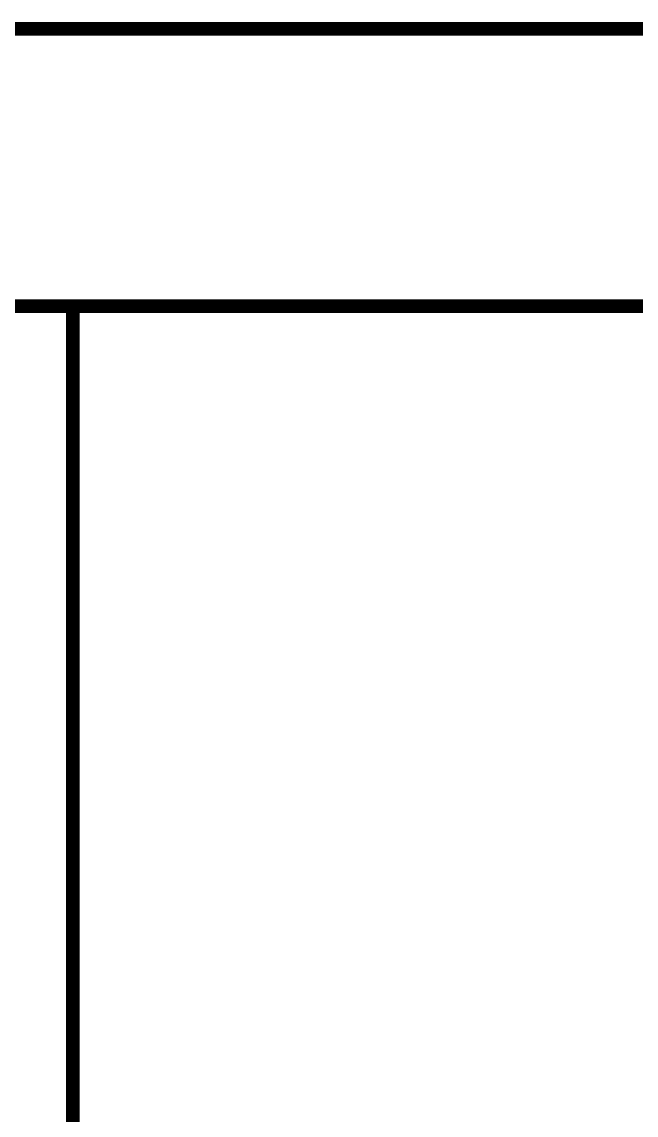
# Model space of a CAD drawing. Extents: x -1201378 to 2367219, y -619313 to 244905.
# Drawn here: x 2330916 to 2332024, y -371910 to -369940 of the extents above; entities that cross this region are included whole.
import ezdxf
from ezdxf.enums import TextEntityAlignment as Align

# ---------------------------------------------------------------- set-up
doc = ezdxf.new("R2010")
doc.units = 0
doc.header["$LTSCALE"] = 1000
doc.layers.get('0').update_dxf_attribs({"linetype": 'CONTINUOUS'})
doc.layers.get('Defpoints').update_dxf_attribs({"linetype": 'CONTINUOUS'})
doc.layers.add('0-cxFrame', color=155, linetype='CONTINUOUS')
doc.layers.add('0-cxText', color=131, linetype='CONTINUOUS', lineweight=25)
doc.styles.add('cx_tuming', font='simhei.ttf')
doc.styles.add('cx_tuqian1', font='')
doc.styles.add('黑体', font='simhei.ttf', dxfattribs={"width": 0.8})
doc.styles.get('cx_tuqian1').set_extended_font_data('SimSun')

# ---------------------------------------------------------------- blocks, each defined once
blk = doc.blocks.new('zjcx_TT(Dragon)')
at = {"layer": '0-cxFrame', "const_width": 30}
blk.add_lwpolyline([(-7000, -10200.2), (0, -10200.2), (0, 0), (-7000, 0)], close=True, dxfattribs=at)
blk = doc.blocks.new('zjcx_T1(Dragon)')
at = {"layer": '0-cxFrame', "const_width": 50}
blk.add_lwpolyline([(-7000, 0), (0, 0), (0, 57400), (-7000, 57400)], close=True, dxfattribs=at)
at = {"layer": '0-cxFrame'}
blk.add_blockref('zjcx_TT(Dragon)', (0, 57400), dxfattribs=at)
blk = doc.blocks.new('TK22.A1 L(Dragon)')
at = {"layer": '0-cxFrame', "color": 7, "const_width": 0.5}
blk.add_lwpolyline([(0, 0), (-841, 0), (-841, 594), (0, 594)], close=True, dxfattribs=at)
at = {"layer": '0-cxFrame', "const_width": 0.5}
for points in [[(-80, 10), (-821, 10), (-821, 584), (-80, 584)], [(-10, 10), (-80, 10), (-80, 584), (-10, 584)]]:
    blk.add_lwpolyline(points, close=True, dxfattribs=at)
at = {"layer": '0-cxFrame', "xscale": 0.01, "yscale": 0.01, "zscale": 0.01}
blk.add_blockref('zjcx_T1(Dragon)', (-10, 10), dxfattribs=at)
at = {"style": '黑体', "flags": 4}
blk.add_attdef('图幅', text='', height=3.3, dxfattribs=at).set_placement((-40, 3), align=Align.RIGHT)
at = {"layer": '0-cxText', "flags": 4}
for tag, height, style, p in [('建设单位', 3.5, 'cx_tuming', (-45, 240)), ('项目名称', 3.5, 'cx_tuming', (-45, 210)), ('子项名称', 3.5, 'cx_tuming', (-45, 180)), ('工程编号', 3.3, 'cx_tuqian1', (-35, 165)), ('图名1', 3.5, 'cx_tuming', (-45, 87)), ('图名2', 3.5, 'cx_tuming', (-45, 79)), ('图名3', 3.5, 'cx_tuming', (-45, 71)), ('出图日期', 3.3, 'cx_tuqian1', (-39, 60)), ('专业', 3.3, 'cx_tuqian1', (-55, 52)), ('图号', 3.3, 'cx_tuqian1', (-55, 44)), ('版次', 3.3, 'cx_tuqian1', (-20, 44))]:
    blk.add_attdef(tag, text='', height=height, dxfattribs=dict(at, style=style)).set_placement(p, align=Align.MIDDLE)
at = {"layer": 'Defpoints', "color": 6, "flags": 4}
for tag, height, style, p in [('tufu', 3.3, '黑体', (-12, 12)), ('dwfname', 4, 'cx_tuqian1', (-80, 3))]:
    blk.add_attdef(tag, text='', height=height, dxfattribs=dict(at, style=style)).set_placement(p, align=Align.RIGHT)

msp = doc.modelspace()

# ---------------------------------------------------------------- block references
at = {"layer": '0-cxFrame', "xscale": 50, "yscale": 50, "zscale": 50}
msp.add_blockref('TK22.A1 L(Dragon)', (2335008.3, -399652.2), dxfattribs=at)

doc.saveas('drawing.dxf')
